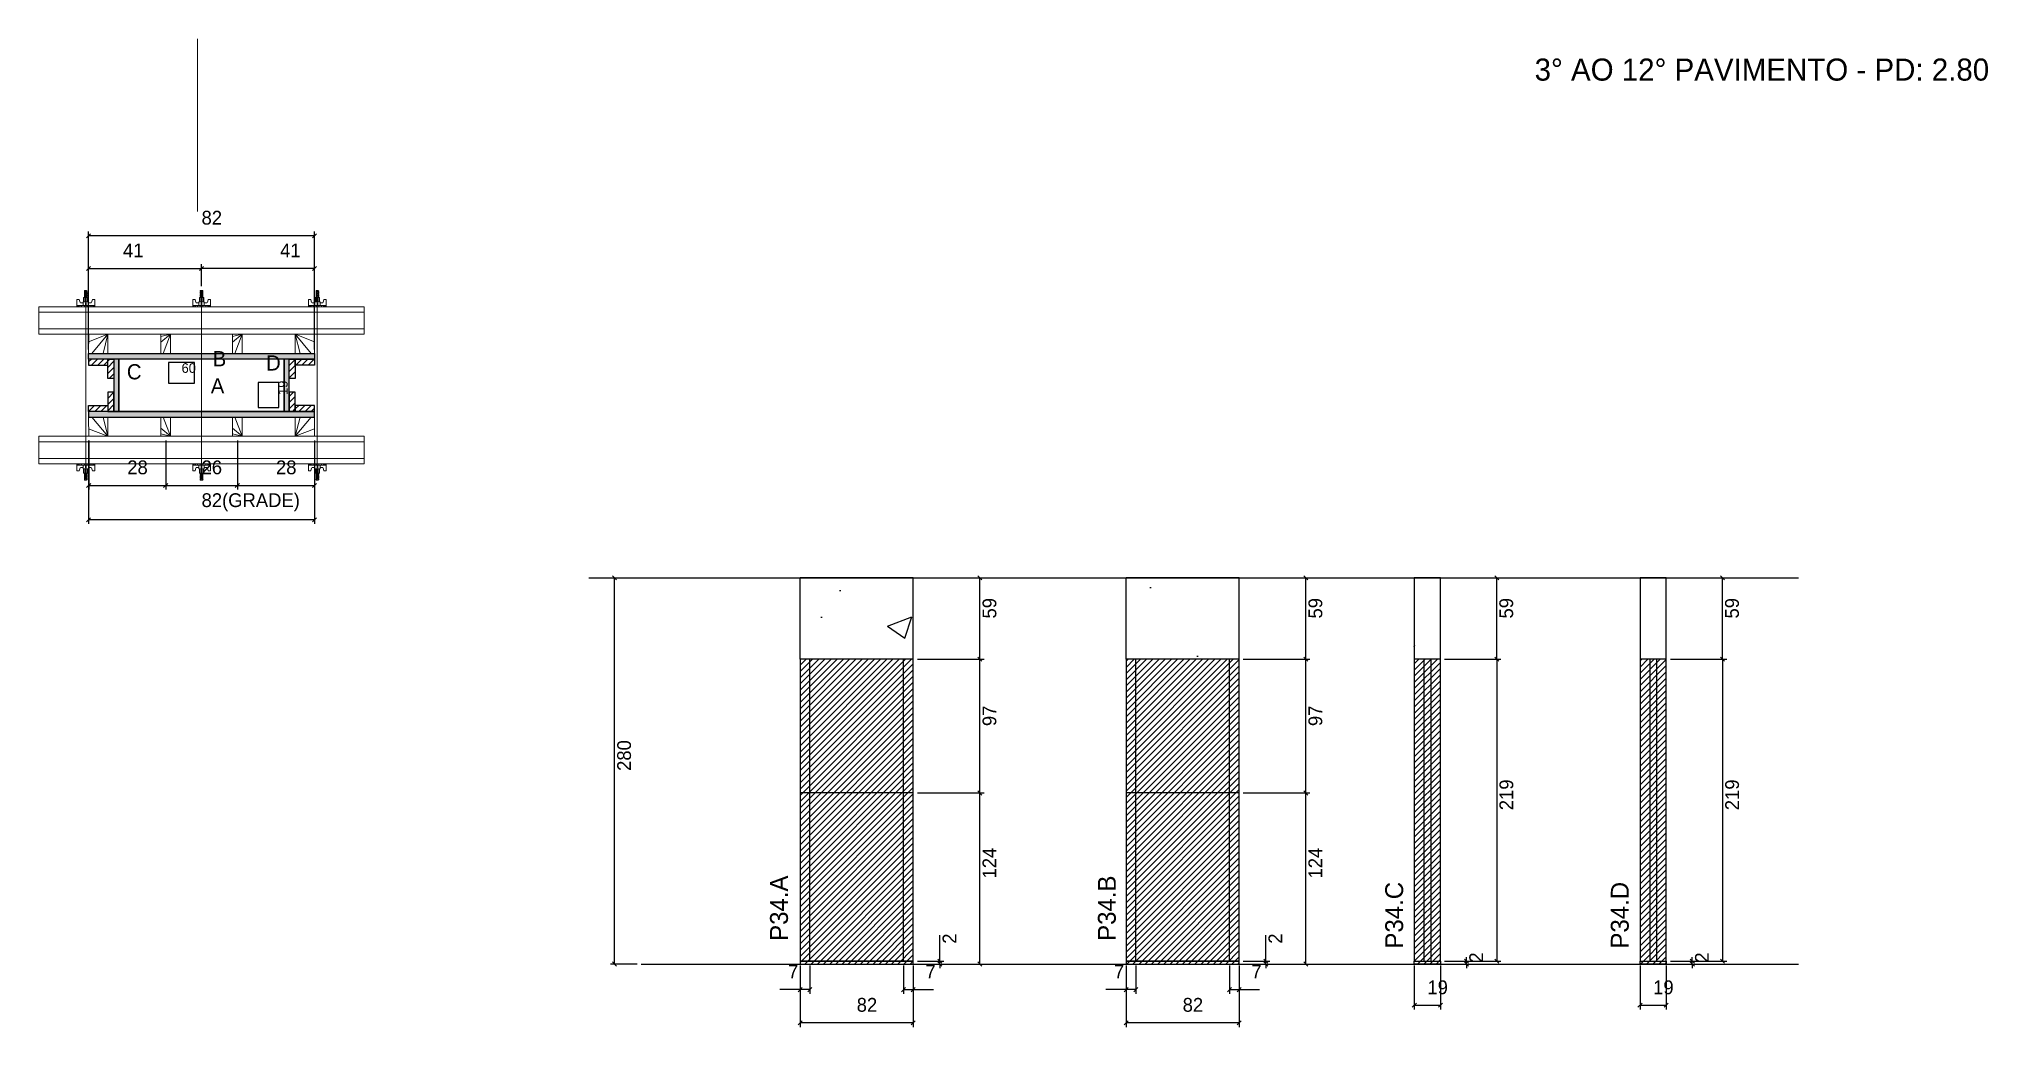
# Model space of a CAD drawing. Header units: metres. Extents: x 5840 to 7255, y 1735 to 2451.
import ezdxf

# ---------------------------------------------------------------- set-up
doc = ezdxf.new("R2010")
doc.units = ezdxf.units.M
for name, color, linetype in [('CHAPA', 7, 'Continuous'), ('COTA', 7, 'Continuous'), ('Hachura', 7, 'Continuous'), ('Madeira', 7, 'Continuous'), ('NIVEL 2° PAV.', 7, 'Continuous'), ('NOMENCLATURA', 7, 'Continuous'), ('Nível', 7, 'Continuous'), ('Painéis', 7, 'Continuous'), ('Perfil Metálico', 7, 'Continuous'), ('SARR_2.2x7', 7, 'Continuous'), ('SARRAFO', 7, 'Continuous'), ('Texto Seção', 7, 'Continuous'), ('TEXTO_GERAL', 7, 'Continuous')]:
    doc.layers.add(name, color=color, linetype=linetype)

msp = doc.modelspace()

# ---------------------------------------------------------------- hatches: boundary and pattern name
at = {"layer": 'COTA'}
h = msp.add_hatch(dxfattribs=at)
h.set_pattern_fill('AR-CONC')
h.paths.add_polyline_path([(6392.8, 2001.4), (6474.8, 2001.4), (6474.8, 2060.4), (6392.8, 2060.4), (6392.8, 2001.4)])
h = msp.add_hatch(dxfattribs=at)
h.set_pattern_fill('AR-CONC')
h.paths.add_polyline_path([(6629.3, 2001.4), (6711.3, 2001.4), (6711.3, 2060.4), (6629.3, 2060.4), (6629.3, 2001.4)])
h = msp.add_hatch(dxfattribs=at)
h.set_pattern_fill('AR-CONC')
h.paths.add_polyline_path([(6838.4, 2001.4), (6857.4, 2001.4), (6857.4, 2060.4), (6838.4, 2060.4), (6838.4, 2001.4)])
h = msp.add_hatch(dxfattribs=at)
h.set_pattern_fill('AR-CONC')
h.paths.add_polyline_path([(7002.2, 2001.4), (7021.2, 2001.4), (7021.2, 2060.4), (7002.2, 2060.4), (7002.2, 2001.4)])
at = {"layer": 'Hachura'}
h = msp.add_hatch(color=7, dxfattribs=at)
h.dxf.hatch_style = 1
h.paths.add_polyline_path([(5876.4, 2219), (5876.4, 2223), (6040.4, 2223), (6040.4, 2219), (5876.4, 2219)])
h = msp.add_hatch(color=7, dxfattribs=at)
h.dxf.hatch_style = 1
h.paths.add_polyline_path([(5876.4, 2219), (5876.4, 2223), (6040.4, 2223), (6040.4, 2219), (5876.4, 2219)])
h = msp.add_hatch(dxfattribs=at)
h.set_pattern_fill('ANSI31')
h.paths.add_polyline_path([(5890.4, 2219), (5890.4, 2214.6), (5876.4, 2214.6), (5876.4, 2219), (5890.4, 2219)])
h = msp.add_hatch(dxfattribs=at)
h.set_pattern_fill('ANSI31')
h.paths.add_polyline_path([(5894.8, 2219), (5890.4, 2219), (5890.4, 2205), (5894.8, 2205), (5894.8, 2219)])
h = msp.add_hatch(color=7, dxfattribs=at)
h.dxf.hatch_style = 1
h.paths.add_polyline_path([(5898.4, 2219), (5894.8, 2219), (5894.8, 2181), (5898.4, 2181), (5898.4, 2219)])
h = msp.add_hatch(color=7, dxfattribs=at)
h.dxf.hatch_style = 1
h.paths.add_polyline_path([(5898.4, 2219), (5894.8, 2219), (5894.8, 2181), (5898.4, 2181), (5898.4, 2219)])
h = msp.add_hatch(color=7, dxfattribs=at)
h.dxf.hatch_style = 1
h.paths.add_polyline_path([(6022, 2219), (6018.4, 2219), (6018.4, 2181), (6022, 2181), (6022, 2219)])
h = msp.add_hatch(color=7, dxfattribs=at)
h.dxf.hatch_style = 1
h.paths.add_polyline_path([(6022, 2219), (6018.4, 2219), (6018.4, 2181), (6022, 2181), (6022, 2219)])
h = msp.add_hatch(dxfattribs=at)
h.set_pattern_fill('ANSI31')
h.paths.add_polyline_path([(6026.4, 2219), (6022, 2219), (6022, 2205), (6026.4, 2205), (6026.4, 2219)])
h = msp.add_hatch(dxfattribs=at)
h.set_pattern_fill('ANSI31')
h.paths.add_polyline_path([(6026.4, 2219), (6026.4, 2214.6), (6040.4, 2214.6), (6040.4, 2219), (6026.4, 2219)])
h = msp.add_hatch(dxfattribs=at)
h.set_pattern_fill('ANSI31')
h.paths.add_polyline_path([(5894.8, 2181), (5890.4, 2181), (5890.4, 2195), (5894.8, 2195), (5894.8, 2181)])
h = msp.add_hatch(dxfattribs=at)
h.set_pattern_fill('ANSI31')
h.paths.add_polyline_path([(6026.4, 2181), (6022, 2181), (6022, 2195), (6026.4, 2195), (6026.4, 2181)])
h = msp.add_hatch(dxfattribs=at)
h.set_pattern_fill('ANSI31')
h.paths.add_polyline_path([(5890.4, 2181), (5890.4, 2185.4), (5876.4, 2185.4), (5876.4, 2181), (5890.4, 2181)])
h = msp.add_hatch(color=7, dxfattribs=at)
h.dxf.hatch_style = 1
h.paths.add_polyline_path([(5876.4, 2181), (5876.4, 2177), (6040.4, 2177), (6040.4, 2181), (5876.4, 2181)])
h = msp.add_hatch(color=7, dxfattribs=at)
h.dxf.hatch_style = 1
h.paths.add_polyline_path([(5876.4, 2181), (5876.4, 2177), (6040.4, 2177), (6040.4, 2181), (5876.4, 2181)])
h = msp.add_hatch(dxfattribs=at)
h.set_pattern_fill('ANSI31')
h.paths.add_polyline_path([(6026.4, 2181), (6026.4, 2185.4), (6040.4, 2185.4), (6040.4, 2181), (6026.4, 2181)])
h = msp.add_hatch(dxfattribs=at)
h.set_pattern_fill('ANSI31')
h.paths.add_polyline_path([(6474.8, 2001.4), (6392.8, 2001.4), (6392.8, 1780.4), (6474.8, 1780.4), (6474.8, 2001.4)])
h = msp.add_hatch(dxfattribs=at)
h.set_pattern_fill('ANSI31')
h.paths.add_polyline_path([(6711.3, 2001.4), (6629.3, 2001.4), (6629.3, 1780.4), (6711.3, 1780.4), (6711.3, 2001.4)])
h = msp.add_hatch(dxfattribs=at)
h.set_pattern_fill('ANSI31')
h.paths.add_polyline_path([(6857.4, 2001.4), (6838.4, 2001.4), (6838.4, 1780.4), (6857.4, 1780.4), (6857.4, 2001.4)])
h = msp.add_hatch(dxfattribs=at)
h.set_pattern_fill('ANSI31')
h.paths.add_polyline_path([(7021.2, 2001.4), (7002.2, 2001.4), (7002.2, 1780.4), (7021.2, 1780.4), (7021.2, 2001.4)])

# ---------------------------------------------------------------- linework, layer by layer
at = {"layer": 'CHAPA', "color": 1, "lineweight": 25}
for points in [[(5876.4, 2219), (5876.4, 2223), (6040.4, 2223), (6040.4, 2219)], [(5876.4, 2219), (5876.4, 2223), (6040.4, 2223), (6040.4, 2219)], [(5898.4, 2219), (5894.8, 2219), (5894.8, 2181), (5898.4, 2181)], [(5898.4, 2219), (5894.8, 2219), (5894.8, 2181), (5898.4, 2181)], [(6022, 2219), (6018.4, 2219), (6018.4, 2181), (6022, 2181)], [(6022, 2219), (6018.4, 2219), (6018.4, 2181), (6022, 2181)], [(5876.4, 2181), (5876.4, 2177), (6040.4, 2177), (6040.4, 2181)], [(5876.4, 2181), (5876.4, 2177), (6040.4, 2177), (6040.4, 2181)]]:
    msp.add_lwpolyline(points, close=True, dxfattribs=at)
at = {"layer": 'COTA', "color": 0, "lineweight": 25}
for p, q in [((5877.9, 2309.9), (5874.9, 2306.9)), ((6038.9, 2306.9), (6041.9, 2309.9)), ((5877.9, 2286.2), (5874.9, 2283.2)), ((5959.9, 2286.2), (5956.9, 2283.2)), ((5956.9, 2283.2), (5959.9, 2286.2)), ((6038.9, 2283.2), (6041.9, 2286.2)), ((5878, 2128.9), (5875, 2125.9)), ((5930.9, 2125.9), (5933.9, 2128.9)), ((5933.9, 2128.9), (5930.9, 2125.9)), ((5982.9, 2125.9), (5985.9, 2128.9)), ((5985.9, 2128.9), (5982.9, 2125.9)), ((6038.9, 2125.9), (6041.9, 2128.9)), ((5877.9, 2104), (5874.9, 2101)), ((6038.9, 2101), (6041.9, 2104)), ((6524.7, 2058.9), (6521.7, 2061.9)), ((6761.2, 2058.9), (6758.2, 2061.9)), ((6899.8, 2058.9), (6896.8, 2061.9)), ((7063.6, 2058.9), (7060.6, 2061.9)), ((6524.7, 1999.9), (6521.7, 2002.9)), ((6521.7, 2002.9), (6524.7, 1999.9)), ((6761.2, 1999.9), (6758.2, 2002.9)), ((6758.2, 2002.9), (6761.2, 1999.9)), ((6899.8, 1999.9), (6896.8, 2002.9)), ((6896.8, 2002.9), (6899.8, 1999.9)), ((7063.6, 1999.9), (7060.6, 2002.9)), ((7060.6, 2002.9), (7063.6, 1999.9)), ((6524.7, 1902.9), (6521.7, 1905.9)), ((6521.7, 1905.9), (6524.7, 1902.9)), ((6761.2, 1902.9), (6758.2, 1905.9)), ((6758.2, 1905.9), (6761.2, 1902.9)), ((6492.6, 1783.9), (6495.6, 1780.9)), ((6729.1, 1783.9), (6732.1, 1780.9)), ((6874.8, 1783.9), (6877.8, 1780.9)), ((6896.8, 1783.9), (6899.8, 1780.9)), ((7038.6, 1783.9), (7041.6, 1780.9)), ((7060.6, 1783.9), (7063.6, 1780.9)), ((6495.6, 1778.9), (6492.6, 1781.9)), ((6521.7, 1781.9), (6524.7, 1778.9)), ((6732.1, 1778.9), (6729.1, 1781.9)), ((6758.2, 1781.9), (6761.2, 1778.9)), ((6877.8, 1778.9), (6874.8, 1781.9)), ((7041.6, 1778.9), (7038.6, 1781.9)), ((6394.3, 1763.3), (6391.3, 1760.3)), ((6398.3, 1760.3), (6401.3, 1763.3)), ((6469.3, 1763.3), (6466.3, 1760.3)), ((6473.3, 1760.3), (6476.3, 1763.3)), ((6630.8, 1763.3), (6627.8, 1760.3)), ((6634.8, 1760.3), (6637.8, 1763.3)), ((6705.8, 1763.3), (6702.8, 1760.3)), ((6709.8, 1760.3), (6712.8, 1763.3)), ((6839.9, 1752), (6836.9, 1749)), ((6855.9, 1749), (6858.9, 1752)), ((7003.7, 1752), (7000.7, 1749)), ((7019.7, 1749), (7022.7, 1752)), ((6394.3, 1739.2), (6391.3, 1736.2)), ((6473.3, 1736.2), (6476.3, 1739.2)), ((6630.8, 1739.2), (6627.8, 1736.2)), ((6709.8, 1736.2), (6712.8, 1739.2))]:
    msp.add_line(p, q, dxfattribs=at)
at = {"layer": 'COTA', "color": 241, "lineweight": 25}
for p, q in [((5876.4, 2226), (5876.4, 2311.4)), ((6040.4, 2308.4), (5876.4, 2308.4)), ((6040.4, 2226), (6040.4, 2311.4)), ((5876.4, 2260), (5876.4, 2287.7)), ((5876.4, 2284.7), (5958.4, 2284.7)), ((5958.4, 2271.8), (5958.4, 2287.7)), ((5958.4, 2271.8), (5958.4, 2287.7)), ((6040.4, 2284.7), (5958.4, 2284.7)), ((6040.4, 2260), (6040.4, 2287.7)), ((5876.4, 2160), (5876.4, 2099.5)), ((5876.5, 2160), (5876.5, 2124.4)), ((5932.4, 2160), (5932.4, 2124.4)), ((5932.4, 2160), (5932.4, 2124.4)), ((5984.4, 2160), (5984.4, 2124.4)), ((5984.4, 2160), (5984.4, 2124.4)), ((6040.4, 2160), (6040.4, 2099.5)), ((6040.4, 2160), (6040.4, 2124.4)), ((5876.5, 2127.4), (5932.4, 2127.4)), ((5932.4, 2127.4), (5984.4, 2127.4)), ((5984.4, 2127.4), (6040.4, 2127.4)), ((6040.4, 2102.5), (5876.4, 2102.5)), ((6474.8, 2060.4), (6392.8, 2060.4)), ((6392.8, 2001.4), (6392.8, 2060.4)), ((6474.8, 2001.4), (6474.8, 2060.4)), ((6711.3, 2060.4), (6629.3, 2060.4)), ((6629.3, 2001.4), (6629.3, 2060.4)), ((6711.3, 2001.4), (6711.3, 2060.4))]:
    msp.add_line(p, q, dxfattribs=at)
at = {"layer": 'COTA', "color": 180, "lineweight": 25}
for p, q in [((5953.4, 2216.5), (5934.4, 2216.5)), ((5934.4, 2216.5), (5934.4, 2201.5)), ((5953.4, 2201.5), (5953.4, 2216.5)), ((5934.4, 2201.5), (5953.4, 2201.5)), ((6014.4, 2202), (5999.4, 2202)), ((5999.4, 2202), (5999.4, 2184)), ((6014.4, 2184), (6014.4, 2202)), ((5999.4, 2184), (6014.4, 2184))]:
    msp.add_line(p, q, dxfattribs=at)
at = {"layer": 'COTA', "color": 4, "lineweight": 25}
for p, q in [((6477.8, 2060.4), (6526.2, 2060.4)), ((6523.2, 2001.4), (6523.2, 2060.4)), ((6714.3, 2060.4), (6762.7, 2060.4)), ((6759.7, 2001.4), (6759.7, 2060.4)), ((6860.4, 2060.4), (6901.3, 2060.4)), ((6898.3, 2001.4), (6898.3, 2060.4)), ((7024.2, 2060.4), (7065.1, 2060.4)), ((7062.1, 2001.4), (7062.1, 2060.4)), ((6477.8, 2001.4), (6526.2, 2001.4)), ((6477.8, 2001.4), (6526.2, 2001.4)), ((6523.2, 1904.4), (6523.2, 2001.4)), ((6714.3, 2001.4), (6762.7, 2001.4)), ((6714.3, 2001.4), (6762.7, 2001.4)), ((6759.7, 1904.4), (6759.7, 2001.4)), ((6860.4, 2001.4), (6901.3, 2001.4)), ((6860.4, 2001.4), (6901.3, 2001.4)), ((6898.3, 2001.4), (6898.3, 1782.4)), ((7024.2, 2001.4), (7065.1, 2001.4)), ((7024.2, 2001.4), (7065.1, 2001.4)), ((7062.1, 2001.4), (7062.1, 1782.4)), ((6477.8, 1904.4), (6526.2, 1904.4)), ((6477.8, 1904.4), (6526.2, 1904.4)), ((6523.2, 1780.4), (6523.2, 1904.4)), ((6714.3, 1904.4), (6762.7, 1904.4)), ((6714.3, 1904.4), (6762.7, 1904.4)), ((6759.7, 1780.4), (6759.7, 1904.4)), ((6494.1, 1782.4), (6494.1, 1801.2)), ((6730.6, 1782.4), (6730.6, 1801.2)), ((6477.8, 1782.4), (6497.1, 1782.4)), ((6494.1, 1780.4), (6494.1, 1782.4)), ((6714.3, 1782.4), (6733.6, 1782.4)), ((6730.6, 1780.4), (6730.6, 1782.4)), ((6860.4, 1782.4), (6879.3, 1782.4)), ((6860.4, 1782.4), (6901.3, 1782.4)), ((6876.3, 1782.4), (6876.3, 1785.4)), ((6876.3, 1780.4), (6876.3, 1782.4)), ((7024.2, 1782.4), (7043.1, 1782.4)), ((7024.2, 1782.4), (7065.1, 1782.4)), ((7040.1, 1782.4), (7040.1, 1785.4)), ((7040.1, 1780.4), (7040.1, 1782.4)), ((6392.8, 1779.4), (6392.8, 1734.7)), ((6392.8, 1777.4), (6392.8, 1758.8)), ((6399.8, 1779.4), (6399.8, 1758.8)), ((6467.8, 1779.4), (6467.8, 1758.8)), ((6474.8, 1779.4), (6474.8, 1734.7)), ((6474.8, 1777.4), (6474.8, 1758.8)), ((6477.8, 1780.4), (6497.1, 1780.4)), ((6477.8, 1780.4), (6526.2, 1780.4)), ((6494.1, 1780.4), (6494.1, 1777.4)), ((6629.3, 1779.4), (6629.3, 1734.7)), ((6629.3, 1777.4), (6629.3, 1758.8)), ((6636.3, 1779.4), (6636.3, 1758.8)), ((6704.3, 1779.4), (6704.3, 1758.8)), ((6711.3, 1779.4), (6711.3, 1734.7)), ((6711.3, 1777.4), (6711.3, 1758.8)), ((6714.3, 1780.4), (6733.6, 1780.4)), ((6714.3, 1780.4), (6762.7, 1780.4)), ((6730.6, 1780.4), (6730.6, 1777.4)), ((6838.4, 1779.4), (6838.4, 1747.5)), ((6857.4, 1779.4), (6857.4, 1747.5)), ((6860.4, 1780.4), (6879.3, 1780.4)), ((6876.3, 1780.4), (6876.3, 1777.4)), ((7002.2, 1779.4), (7002.2, 1747.5)), ((7021.2, 1779.4), (7021.2, 1747.5)), ((7024.2, 1780.4), (7043.1, 1780.4)), ((7040.1, 1780.4), (7040.1, 1777.4)), ((6392.8, 1761.8), (6378.1, 1761.8)), ((6399.8, 1761.8), (6392.8, 1761.8)), ((6467.8, 1761.8), (6474.8, 1761.8)), ((6474.8, 1761.8), (6489.6, 1761.8)), ((6629.3, 1761.8), (6614.6, 1761.8)), ((6636.3, 1761.8), (6629.3, 1761.8)), ((6704.3, 1761.8), (6711.3, 1761.8)), ((6711.3, 1761.8), (6726.1, 1761.8)), ((6838.4, 1750.5), (6857.4, 1750.5)), ((7002.2, 1750.5), (7021.2, 1750.5)), ((6474.8, 1737.7), (6392.8, 1737.7)), ((6711.3, 1737.7), (6629.3, 1737.7))]:
    msp.add_line(p, q, dxfattribs=at)
at = {"layer": 'COTA', "color": 241, "lineweight": 25}
for points in [[(6857.4, 2001.4), (6857.4, 2060.4), (6838.4, 2060.4), (6838.4, 2001.4)], [(7021.2, 2001.4), (7021.2, 2060.4), (7002.2, 2060.4), (7002.2, 2001.4)]]:
    msp.add_lwpolyline(points, dxfattribs=at)
at = {"layer": 'Hachura', "color": 0, "lineweight": 9}
for p, q in [((5876.1, 2263.7), (5872.8, 2263.7)), ((5876.1, 2263.7), (5872.8, 2263.7)), ((5872.8, 2263.7), (5872.8, 2260.5)), ((5873.3, 2268.1), (5875.5, 2267)), ((5875.4, 2266.8), (5873.3, 2267.8)), ((5873.3, 2266.9), (5875.5, 2265.8)), ((5875.4, 2265.6), (5873.3, 2266.7)), ((5873.3, 2265.8), (5875.5, 2264.7)), ((5875.4, 2264.4), (5873.3, 2265.5)), ((5874.6, 2263.7), (5873.3, 2264.4)), ((5873.4, 2268.5), (5873.7, 2268.8)), ((5873.4, 2268.2), (5873.4, 2268.5)), ((5875.3, 2268.5), (5873.4, 2268.5)), ((5873.4, 2268.2), (5875.3, 2267.2)), ((5873.4, 2268.2), (5875.3, 2267.2)), ((5873.4, 2267), (5873.4, 2267.7)), ((5875.3, 2266.7), (5873.4, 2267.7)), ((5873.4, 2267), (5875.3, 2266)), ((5873.4, 2265.8), (5873.4, 2266.5)), ((5875.3, 2265.5), (5873.4, 2266.5)), ((5873.4, 2266.3), (5873.4, 2266.5)), ((5873.4, 2265.8), (5875.3, 2264.9)), ((5873.4, 2264.7), (5873.4, 2265.3)), ((5875.3, 2264.4), (5873.4, 2265.3)), ((5873.4, 2264.7), (5875.3, 2263.7)), ((5874.3, 2263.7), (5873.4, 2264.2)), ((5873.4, 2263.7), (5873.4, 2264.2)), ((5873.7, 2268.8), (5875, 2268.8)), ((5873.8, 2263.7), (5873.8, 2260.5)), ((5875.3, 2267.8), (5874, 2268.5)), ((5875.4, 2267.9), (5874.3, 2268.5)), ((5874.8, 2268.5), (5875.5, 2268.2)), ((5875.3, 2268.5), (5875, 2268.8)), ((5875.1, 2268.5), (5875.3, 2268.4)), ((5875.3, 2267.8), (5875.3, 2267.2)), ((5875.3, 2266), (5875.3, 2266.7)), ((5875.3, 2265.3), (5875.3, 2265.5)), ((5875.3, 2265.3), (5875.3, 2264.9)), ((5875.3, 2264.4), (5875.3, 2263.7)), ((5875.3, 2263.7), (5875.3, 2260.5)), ((5876.1, 2260.5), (5876.1, 2263.7)), ((5960.1, 2263.7), (5956.8, 2263.7)), ((5960.1, 2263.7), (5956.8, 2263.7)), ((5956.8, 2263.7), (5956.8, 2260.5)), ((5957.3, 2268.1), (5959.5, 2267)), ((5959.4, 2266.8), (5957.3, 2267.8)), ((5957.3, 2266.9), (5959.5, 2265.8)), ((5959.4, 2265.6), (5957.3, 2266.7)), ((5957.3, 2265.8), (5959.5, 2264.7)), ((5959.4, 2264.4), (5957.3, 2265.5)), ((5958.6, 2263.7), (5957.3, 2264.4)), ((5957.4, 2268.5), (5957.7, 2268.8)), ((5957.4, 2268.2), (5957.4, 2268.5)), ((5959.3, 2268.5), (5957.4, 2268.5)), ((5957.4, 2268.2), (5959.3, 2267.2)), ((5957.4, 2268.2), (5959.3, 2267.2)), ((5957.4, 2267), (5957.4, 2267.7)), ((5959.3, 2266.7), (5957.4, 2267.7)), ((5957.4, 2267), (5959.3, 2266)), ((5957.4, 2265.8), (5957.4, 2266.5)), ((5959.3, 2265.5), (5957.4, 2266.5)), ((5957.4, 2266.3), (5957.4, 2266.5)), ((5957.4, 2265.8), (5959.3, 2264.9)), ((5957.4, 2264.7), (5957.4, 2265.3)), ((5959.3, 2264.4), (5957.4, 2265.3)), ((5957.4, 2264.7), (5959.3, 2263.7)), ((5958.3, 2263.7), (5957.4, 2264.2)), ((5957.4, 2263.7), (5957.4, 2264.2)), ((5957.7, 2268.8), (5959, 2268.8)), ((5957.8, 2263.7), (5957.8, 2260.5)), ((5959.3, 2267.8), (5958, 2268.5)), ((5959.4, 2267.9), (5958.3, 2268.5)), ((5958.8, 2268.5), (5959.5, 2268.2)), ((5959.3, 2268.5), (5959, 2268.8)), ((5959.1, 2268.5), (5959.3, 2268.4)), ((5959.3, 2267.8), (5959.3, 2267.2)), ((5959.3, 2266), (5959.3, 2266.7)), ((5959.3, 2265.3), (5959.3, 2265.5)), ((5959.3, 2265.3), (5959.3, 2264.9)), ((5959.3, 2264.4), (5959.3, 2263.7)), ((5959.3, 2263.7), (5959.3, 2260.5)), ((5960.1, 2260.5), (5960.1, 2263.7)), ((6040.8, 2263.7), (6044.1, 2263.7)), ((6040.8, 2263.7), (6044.1, 2263.7)), ((6040.8, 2260.5), (6040.8, 2263.7)), ((6042, 2268.5), (6041.4, 2268.2)), ((6041.4, 2267.9), (6042.6, 2268.5)), ((6043.5, 2268.1), (6041.4, 2267)), ((6041.4, 2266.8), (6043.6, 2267.8)), ((6043.5, 2266.9), (6041.4, 2265.8)), ((6041.4, 2265.6), (6043.6, 2266.7)), ((6043.5, 2265.8), (6041.4, 2264.7)), ((6041.4, 2264.4), (6043.6, 2265.5)), ((6041.5, 2268.5), (6041.9, 2268.8)), ((6041.8, 2268.5), (6041.5, 2268.4)), ((6041.5, 2267.8), (6042.8, 2268.5)), ((6041.5, 2268.5), (6043.5, 2268.5)), ((6043.5, 2268.2), (6041.5, 2267.2)), ((6043.5, 2268.2), (6041.5, 2267.2)), ((6041.5, 2267.8), (6041.5, 2267.2)), ((6041.5, 2266.7), (6043.5, 2267.7)), ((6043.5, 2267), (6041.5, 2266)), ((6041.5, 2266), (6041.5, 2266.7)), ((6041.5, 2265.5), (6043.5, 2266.5)), ((6043.5, 2265.8), (6041.5, 2264.9)), ((6041.5, 2265.3), (6041.5, 2265.5)), ((6041.5, 2265.3), (6041.5, 2264.9)), ((6041.5, 2264.4), (6043.5, 2265.3)), ((6043.5, 2264.7), (6041.5, 2263.7)), ((6041.5, 2264.4), (6041.5, 2263.7)), ((6041.5, 2263.7), (6041.5, 2260.5)), ((6043.1, 2268.8), (6041.9, 2268.8)), ((6042.3, 2263.7), (6043.6, 2264.4)), ((6042.6, 2263.7), (6043.5, 2264.2)), ((6043.5, 2268.5), (6043.1, 2268.8)), ((6043.1, 2263.7), (6043.1, 2260.5)), ((6043.5, 2268.2), (6043.5, 2268.5)), ((6043.5, 2267), (6043.5, 2267.7)), ((6043.5, 2265.8), (6043.5, 2266.5)), ((6043.5, 2266.3), (6043.5, 2266.5)), ((6043.5, 2264.7), (6043.5, 2265.3)), ((6043.5, 2263.7), (6043.5, 2264.2)), ((6044.1, 2263.7), (6044.1, 2260.5)), ((5868, 2262.2), (5869.7, 2262.2)), ((5868, 2257), (5868, 2262.1)), ((5868, 2257.9), (5880.9, 2257.9)), ((5868, 2257.9), (5873.1, 2257.9)), ((5880.9, 2257), (5868, 2257)), ((5868.1, 2257.9), (5868.1, 2257)), ((5868.3, 2257.9), (5868.3, 2257)), ((5868.7, 2257.9), (5868.7, 2257)), ((5869.1, 2257.9), (5869.1, 2257)), ((5869.7, 2262.2), (5870.2, 2260)), ((5870, 2257.9), (5870, 2257)), ((5870.6, 2259.7), (5872.5, 2259.7)), ((5871.4, 2257.9), (5871.4, 2257)), ((5879.9, 2257), (5872.1, 2257)), ((5872.5, 2260.5), (5876.4, 2260.5)), ((5872.5, 2257.9), (5872.5, 2260.5)), ((5874.4, 2257.9), (5872.5, 2257.9)), ((5873.1, 2257.9), (5873.8, 2257.9)), ((5873.5, 2257.6), (5873.5, 2257.8)), ((5873.5, 2257.2), (5873.5, 2257.6)), ((5874.1, 2257.9), (5874.1, 2259.9)), ((5874.4, 2257.9), (5874.4, 2257)), ((5874.6, 2259.9), (5874.6, 2257.9)), ((5875.4, 2257.8), (5875.4, 2257.4)), ((5876.4, 2260.5), (5876.1, 2260.5)), ((5876.4, 2260.5), (5876.1, 2260.5)), ((5876.4, 2260.5), (5876.4, 2257.9)), ((5878.3, 2259.7), (5876.4, 2259.7)), ((5877.5, 2257.9), (5877.5, 2257)), ((5879.2, 2262.2), (5878.6, 2260)), ((5878.9, 2257.9), (5878.9, 2257)), ((5880.9, 2262.2), (5879.2, 2262.2)), ((5879.7, 2257.9), (5879.7, 2257)), ((5880.2, 2257.9), (5880.2, 2257)), ((5880.5, 2257.9), (5880.5, 2257)), ((5880.7, 2257.9), (5880.7, 2257)), ((5880.9, 2257.9), (5880.9, 2262.2)), ((5880.9, 2257.9), (5880.9, 2257)), ((5952, 2262.2), (5953.7, 2262.2)), ((5952, 2257), (5952, 2262.1)), ((5952, 2257.9), (5964.9, 2257.9)), ((5952, 2257.9), (5957.1, 2257.9)), ((5964.9, 2257), (5952, 2257)), ((5952.1, 2257.9), (5952.1, 2257)), ((5952.3, 2257.9), (5952.3, 2257)), ((5952.7, 2257.9), (5952.7, 2257)), ((5953.1, 2257.9), (5953.1, 2257)), ((5953.7, 2262.2), (5954.2, 2260)), ((5954, 2257.9), (5954, 2257)), ((5954.6, 2259.7), (5956.5, 2259.7)), ((5955.4, 2257.9), (5955.4, 2257)), ((5963.9, 2257), (5956.1, 2257)), ((5956.5, 2260.5), (5960.4, 2260.5)), ((5956.5, 2257.9), (5956.5, 2260.5)), ((5958.4, 2257.9), (5956.5, 2257.9)), ((5957.1, 2257.9), (5957.8, 2257.9)), ((5957.5, 2257.6), (5957.5, 2257.8)), ((5957.5, 2257.2), (5957.5, 2257.6)), ((5958.1, 2257.9), (5958.1, 2259.9)), ((5958.4, 2257.9), (5958.4, 2257)), ((5958.6, 2259.9), (5958.6, 2257.9)), ((5959.4, 2257.8), (5959.4, 2257.4)), ((5960.4, 2260.5), (5960.1, 2260.5)), ((5960.4, 2260.5), (5960.1, 2260.5)), ((5960.4, 2260.5), (5960.4, 2257.9)), ((5962.3, 2259.7), (5960.4, 2259.7)), ((5961.5, 2257.9), (5961.5, 2257)), ((5963.2, 2262.2), (5962.6, 2260)), ((5962.9, 2257.9), (5962.9, 2257)), ((5964.9, 2262.2), (5963.2, 2262.2)), ((5963.7, 2257.9), (5963.7, 2257)), ((5964.2, 2257.9), (5964.2, 2257)), ((5964.5, 2257.9), (5964.5, 2257)), ((5964.7, 2257.9), (5964.7, 2257)), ((5964.9, 2257.9), (5964.9, 2262.2)), ((5964.9, 2257.9), (5964.9, 2257)), ((6036, 2257.9), (6036, 2262.2)), ((6036, 2262.2), (6037.7, 2262.2)), ((6048.9, 2257.9), (6036, 2257.9)), ((6036, 2257.9), (6036, 2257)), ((6036, 2257), (6048.9, 2257)), ((6036.1, 2257.9), (6036.1, 2257)), ((6036.3, 2257.9), (6036.3, 2257)), ((6036.7, 2257.9), (6036.7, 2257)), ((6036.9, 2257), (6044.8, 2257)), ((6037.1, 2257.9), (6037.1, 2257)), ((6037.7, 2262.2), (6038.2, 2260)), ((6038, 2257.9), (6038, 2257)), ((6038.6, 2259.7), (6040.5, 2259.7)), ((6039.4, 2257.9), (6039.4, 2257)), ((6044.4, 2260.5), (6040.5, 2260.5)), ((6040.5, 2260.5), (6040.5, 2257.9)), ((6040.5, 2260.5), (6040.8, 2260.5)), ((6040.5, 2260.5), (6040.8, 2260.5)), ((6041.5, 2257.8), (6041.5, 2257.4)), ((6042.2, 2259.9), (6042.2, 2257.9)), ((6042.4, 2257.9), (6044.4, 2257.9)), ((6042.4, 2257.9), (6042.4, 2257)), ((6042.7, 2257.9), (6042.7, 2259.9)), ((6043.7, 2257.9), (6043.1, 2257.9)), ((6043.4, 2257.6), (6043.4, 2257.8)), ((6043.4, 2257.2), (6043.4, 2257.6)), ((6048.9, 2257.9), (6043.7, 2257.9)), ((6044.4, 2257.9), (6044.4, 2260.5)), ((6046.3, 2259.7), (6044.4, 2259.7)), ((6045.5, 2257.9), (6045.5, 2257)), ((6047.2, 2262.2), (6046.6, 2260)), ((6046.9, 2257.9), (6046.9, 2257)), ((6048.9, 2262.2), (6047.2, 2262.2)), ((6047.7, 2257.9), (6047.7, 2257)), ((6048.2, 2257.9), (6048.2, 2257)), ((6048.5, 2257.9), (6048.5, 2257)), ((6048.7, 2257.9), (6048.7, 2257)), ((6048.9, 2257), (6048.9, 2262.1)), ((5880.9, 2143), (5868, 2143)), ((5868, 2143), (5868, 2137.9)), ((5868, 2142.1), (5880.9, 2142.1)), ((5868, 2142.1), (5873.1, 2142.1)), ((5868, 2137.9), (5869.7, 2137.9)), ((5868.1, 2142.1), (5868.1, 2143)), ((5868.3, 2142.1), (5868.3, 2143)), ((5868.7, 2142.1), (5868.7, 2143)), ((5869.1, 2142.1), (5869.1, 2143)), ((5869.7, 2137.9), (5870.2, 2140.1)), ((5870, 2142.1), (5870, 2143)), ((5870.6, 2140.3), (5872.5, 2140.3)), ((5871.4, 2142.1), (5871.4, 2143)), ((5879.9, 2143), (5872.1, 2143)), ((5874.4, 2142.1), (5872.5, 2142.1)), ((5872.5, 2142.1), (5872.5, 2139.5)), ((5872.5, 2139.5), (5876.4, 2139.5)), ((5872.8, 2136.3), (5872.8, 2139.5)), ((5876.1, 2136.4), (5872.8, 2136.4)), ((5876.1, 2136.3), (5872.8, 2136.3)), ((5873.1, 2142.1), (5873.8, 2142.1)), ((5874.6, 2136.3), (5873.3, 2135.7)), ((5875.4, 2135.6), (5873.3, 2134.5)), ((5873.4, 2135.3), (5875.3, 2136.3)), ((5874.3, 2136.3), (5873.4, 2135.9)), ((5873.4, 2136.3), (5873.4, 2135.9)), ((5875.3, 2135.7), (5873.4, 2134.7)), ((5873.5, 2142.9), (5873.5, 2142.4)), ((5873.5, 2142.4), (5873.5, 2142.2)), ((5873.8, 2136.3), (5873.8, 2139.5)), ((5874.1, 2142.1), (5874.1, 2140.1)), ((5874.4, 2142.1), (5874.4, 2143)), ((5874.6, 2140.1), (5874.6, 2142.1)), ((5875.3, 2136.3), (5875.3, 2139.5)), ((5875.3, 2135.7), (5875.3, 2136.3)), ((5875.4, 2142.2), (5875.4, 2142.7)), ((5876.1, 2139.5), (5876.1, 2136.3)), ((5876.4, 2139.5), (5876.1, 2139.5)), ((5876.4, 2139.5), (5876.1, 2139.5)), ((5876.4, 2139.5), (5876.4, 2142.1)), ((5878.3, 2140.3), (5876.4, 2140.3)), ((5877.5, 2142.1), (5877.5, 2143)), ((5879.2, 2137.9), (5878.6, 2140.1)), ((5878.9, 2142.1), (5878.9, 2143)), ((5880.9, 2137.9), (5879.2, 2137.9)), ((5879.7, 2142.1), (5879.7, 2143)), ((5880.2, 2142.1), (5880.2, 2143)), ((5880.5, 2142.1), (5880.5, 2143)), ((5880.7, 2142.1), (5880.7, 2143)), ((5880.9, 2142.1), (5880.9, 2143)), ((5880.9, 2142.1), (5880.9, 2137.9)), ((5964.9, 2143), (5952, 2143)), ((5952, 2143), (5952, 2137.9)), ((5952, 2142.1), (5964.9, 2142.1)), ((5952, 2142.1), (5957.1, 2142.1)), ((5952, 2137.9), (5953.7, 2137.9)), ((5952.1, 2142.1), (5952.1, 2143)), ((5952.3, 2142.1), (5952.3, 2143)), ((5952.7, 2142.1), (5952.7, 2143)), ((5953.1, 2142.1), (5953.1, 2143)), ((5953.7, 2137.9), (5954.2, 2140.1)), ((5954, 2142.1), (5954, 2143)), ((5954.6, 2140.3), (5956.5, 2140.3)), ((5955.4, 2142.1), (5955.4, 2143)), ((5963.9, 2143), (5956.1, 2143)), ((5958.4, 2142.1), (5956.5, 2142.1)), ((5956.5, 2142.1), (5956.5, 2139.5)), ((5956.5, 2139.5), (5960.4, 2139.5)), ((5956.8, 2136.3), (5956.8, 2139.5)), ((5960.1, 2136.4), (5956.8, 2136.4)), ((5960.1, 2136.3), (5956.8, 2136.3)), ((5957.1, 2142.1), (5957.8, 2142.1)), ((5958.6, 2136.3), (5957.3, 2135.7)), ((5959.4, 2135.6), (5957.3, 2134.5)), ((5957.4, 2135.3), (5959.3, 2136.3)), ((5958.3, 2136.3), (5957.4, 2135.9)), ((5957.4, 2136.3), (5957.4, 2135.9)), ((5959.3, 2135.7), (5957.4, 2134.7)), ((5957.5, 2142.9), (5957.5, 2142.4)), ((5957.5, 2142.4), (5957.5, 2142.2)), ((5957.8, 2136.3), (5957.8, 2139.5)), ((5958.1, 2142.1), (5958.1, 2140.1)), ((5958.4, 2142.1), (5958.4, 2143)), ((5958.6, 2140.1), (5958.6, 2142.1)), ((5959.3, 2136.3), (5959.3, 2139.5)), ((5959.3, 2135.7), (5959.3, 2136.3)), ((5959.4, 2142.2), (5959.4, 2142.7)), ((5960.1, 2139.5), (5960.1, 2136.3)), ((5960.4, 2139.5), (5960.1, 2139.5)), ((5960.4, 2139.5), (5960.1, 2139.5)), ((5960.4, 2139.5), (5960.4, 2142.1)), ((5962.3, 2140.3), (5960.4, 2140.3)), ((5961.5, 2142.1), (5961.5, 2143)), ((5963.2, 2137.9), (5962.6, 2140.1)), ((5962.9, 2142.1), (5962.9, 2143)), ((5964.9, 2137.9), (5963.2, 2137.9)), ((5963.7, 2142.1), (5963.7, 2143)), ((5964.2, 2142.1), (5964.2, 2143)), ((5964.5, 2142.1), (5964.5, 2143)), ((5964.7, 2142.1), (5964.7, 2143)), ((5964.9, 2142.1), (5964.9, 2143)), ((5964.9, 2142.1), (5964.9, 2137.9)), ((6036, 2143), (6048.9, 2143)), ((6036, 2142.1), (6036, 2143)), ((6048.9, 2142.1), (6036, 2142.1)), ((6036, 2142.1), (6036, 2137.9)), ((6036, 2137.9), (6037.7, 2137.9)), ((6036.1, 2142.1), (6036.1, 2143)), ((6036.3, 2142.1), (6036.3, 2143)), ((6036.7, 2142.1), (6036.7, 2143)), ((6036.9, 2143), (6044.8, 2143)), ((6037.1, 2142.1), (6037.1, 2143)), ((6037.7, 2137.9), (6038.2, 2140.1)), ((6038, 2142.1), (6038, 2143)), ((6038.6, 2140.3), (6040.5, 2140.3)), ((6039.4, 2142.1), (6039.4, 2143)), ((6040.5, 2139.5), (6040.5, 2142.1)), ((6044.4, 2139.5), (6040.5, 2139.5)), ((6040.5, 2139.5), (6040.8, 2139.5)), ((6040.5, 2139.5), (6040.8, 2139.5)), ((6040.8, 2139.5), (6040.8, 2136.3)), ((6040.8, 2136.4), (6044.1, 2136.4)), ((6040.8, 2136.3), (6044.1, 2136.3)), ((6041.4, 2135.6), (6043.6, 2134.5)), ((6041.5, 2142.2), (6041.5, 2142.7)), ((6041.5, 2136.3), (6041.5, 2139.5)), ((6041.5, 2135.7), (6041.5, 2136.3)), ((6043.5, 2135.3), (6041.5, 2136.3)), ((6041.5, 2135.7), (6043.5, 2134.7)), ((6042.2, 2140.1), (6042.2, 2142.1)), ((6042.3, 2136.3), (6043.6, 2135.7)), ((6042.4, 2142.1), (6042.4, 2143)), ((6042.4, 2142.1), (6044.4, 2142.1)), ((6042.6, 2136.3), (6043.5, 2135.9)), ((6042.7, 2142.1), (6042.7, 2140.1)), ((6043.7, 2142.1), (6043.1, 2142.1)), ((6043.1, 2136.3), (6043.1, 2139.5)), ((6043.4, 2142.9), (6043.4, 2142.4)), ((6043.4, 2142.4), (6043.4, 2142.2)), ((6043.5, 2136.3), (6043.5, 2135.9)), ((6048.9, 2142.1), (6043.7, 2142.1)), ((6044.1, 2136.3), (6044.1, 2139.5)), ((6044.4, 2142.1), (6044.4, 2139.5)), ((6046.3, 2140.3), (6044.4, 2140.3)), ((6045.5, 2142.1), (6045.5, 2143)), ((6047.2, 2137.9), (6046.6, 2140.1)), ((6046.9, 2142.1), (6046.9, 2143)), ((6048.9, 2137.9), (6047.2, 2137.9)), ((6047.7, 2142.1), (6047.7, 2143)), ((6048.2, 2142.1), (6048.2, 2143)), ((6048.5, 2142.1), (6048.5, 2143)), ((6048.7, 2142.1), (6048.7, 2143)), ((6048.9, 2143), (6048.9, 2137.9)), ((5873.3, 2134.3), (5875.5, 2135.4)), ((5875.4, 2134.4), (5873.3, 2133.4)), ((5873.3, 2133.1), (5875.5, 2134.2)), ((5875.4, 2133.3), (5873.3, 2132.2)), ((5873.3, 2131.9), (5875.5, 2133)), ((5873.4, 2135.3), (5873.4, 2134.7)), ((5873.4, 2134.2), (5875.3, 2135.1)), ((5875.3, 2134.5), (5873.4, 2133.5)), ((5873.4, 2134.2), (5873.4, 2133.5)), ((5873.4, 2133), (5875.3, 2134)), ((5873.4, 2133.7), (5873.4, 2133.5)), ((5875.3, 2133.3), (5873.4, 2132.4)), ((5873.4, 2133), (5873.4, 2132.4)), ((5873.4, 2131.9), (5875.3, 2132.8)), ((5873.4, 2131.9), (5875.3, 2132.8)), ((5873.4, 2131.9), (5873.4, 2131.5)), ((5873.4, 2131.5), (5873.7, 2131.2)), ((5875.3, 2131.5), (5873.4, 2131.5)), ((5873.7, 2131.2), (5875, 2131.2)), ((5875.3, 2132.2), (5874, 2131.5)), ((5875.4, 2132.1), (5874.3, 2131.5)), ((5874.8, 2131.5), (5875.5, 2131.9)), ((5875.3, 2131.5), (5875, 2131.2)), ((5875.1, 2131.5), (5875.3, 2131.7)), ((5875.3, 2134.7), (5875.3, 2135.1)), ((5875.3, 2134.7), (5875.3, 2134.5)), ((5875.3, 2134), (5875.3, 2133.3)), ((5875.3, 2132.2), (5875.3, 2132.8)), ((5957.3, 2134.3), (5959.5, 2135.4)), ((5959.4, 2134.4), (5957.3, 2133.4)), ((5957.3, 2133.1), (5959.5, 2134.2)), ((5959.4, 2133.3), (5957.3, 2132.2)), ((5957.3, 2131.9), (5959.5, 2133)), ((5957.4, 2135.3), (5957.4, 2134.7)), ((5957.4, 2134.2), (5959.3, 2135.1)), ((5959.3, 2134.5), (5957.4, 2133.5)), ((5957.4, 2134.2), (5957.4, 2133.5)), ((5957.4, 2133), (5959.3, 2134)), ((5957.4, 2133.7), (5957.4, 2133.5)), ((5959.3, 2133.3), (5957.4, 2132.4)), ((5957.4, 2133), (5957.4, 2132.4)), ((5957.4, 2131.9), (5959.3, 2132.8)), ((5957.4, 2131.9), (5959.3, 2132.8)), ((5957.4, 2131.9), (5957.4, 2131.5)), ((5957.4, 2131.5), (5957.7, 2131.2)), ((5959.3, 2131.5), (5957.4, 2131.5)), ((5957.7, 2131.2), (5959, 2131.2)), ((5959.3, 2132.2), (5958, 2131.5)), ((5959.4, 2132.1), (5958.3, 2131.5)), ((5958.8, 2131.5), (5959.5, 2131.9)), ((5959.3, 2131.5), (5959, 2131.2)), ((5959.1, 2131.5), (5959.3, 2131.7)), ((5959.3, 2134.7), (5959.3, 2135.1)), ((5959.3, 2134.7), (5959.3, 2134.5)), ((5959.3, 2134), (5959.3, 2133.3)), ((5959.3, 2132.2), (5959.3, 2132.8)), ((6043.5, 2134.3), (6041.4, 2135.4)), ((6041.4, 2134.4), (6043.6, 2133.4)), ((6043.5, 2133.1), (6041.4, 2134.2)), ((6041.4, 2133.3), (6043.6, 2132.2)), ((6043.5, 2131.9), (6041.4, 2133)), ((6041.4, 2132.1), (6042.6, 2131.5)), ((6042, 2131.5), (6041.4, 2131.9)), ((6041.5, 2134.7), (6041.5, 2135.1)), ((6043.5, 2134.2), (6041.5, 2135.1)), ((6041.5, 2134.7), (6041.5, 2134.5)), ((6041.5, 2134.5), (6043.5, 2133.5)), ((6041.5, 2134), (6041.5, 2133.3)), ((6043.5, 2133), (6041.5, 2134)), ((6041.5, 2133.3), (6043.5, 2132.4)), ((6043.5, 2131.9), (6041.5, 2132.8)), ((6041.5, 2132.2), (6041.5, 2132.8)), ((6043.5, 2131.9), (6041.5, 2132.8)), ((6041.5, 2132.2), (6042.8, 2131.5)), ((6041.8, 2131.5), (6041.5, 2131.7)), ((6041.5, 2131.5), (6041.9, 2131.2)), ((6041.5, 2131.5), (6043.5, 2131.5)), ((6043.1, 2131.2), (6041.9, 2131.2)), ((6043.5, 2131.5), (6043.1, 2131.2)), ((6043.5, 2135.3), (6043.5, 2134.7)), ((6043.5, 2134.2), (6043.5, 2133.5)), ((6043.5, 2133.7), (6043.5, 2133.5)), ((6043.5, 2133), (6043.5, 2132.4)), ((6043.5, 2131.9), (6043.5, 2131.5))]:
    msp.add_line(p, q, dxfattribs=at)
at = {"layer": 'Hachura', "color": 251, "lineweight": 9}
for p, q in [((5874.4, 2267.8), (5874.4, 2136)), ((5958.4, 2267.8), (5958.4, 2136)), ((6042.4, 2267.8), (6042.4, 2136))]:
    msp.add_line(p, q, dxfattribs=at)
at = {"layer": 'Madeira', "color": 126, "lineweight": 18}
for p, q in [((5890.5, 2237), (5876.4, 2231.6)), ((5890.5, 2237), (5878.9, 2223)), ((5890.5, 2237), (5887, 2223)), ((5935.9, 2237), (5928.9, 2231.3)), ((5935.9, 2237), (5928.9, 2235.3)), ((5935.9, 2237), (5930.5, 2223)), ((5987.9, 2237), (5980.9, 2231.3)), ((5987.9, 2237), (5980.9, 2235.3)), ((5987.9, 2237), (5982.5, 2223)), ((6026.4, 2237), (6037.9, 2223)), ((6026.4, 2237), (6029.9, 2223)), ((6026.4, 2237), (6040.4, 2231.6)), ((5890.5, 2163), (5876.4, 2168.4)), ((5890.5, 2163), (5878.9, 2177)), ((5890.5, 2163), (5887, 2177)), ((5935.9, 2163), (5928.9, 2168.8)), ((5935.9, 2163), (5928.9, 2164.7)), ((5935.9, 2163), (5930.5, 2177)), ((5987.9, 2163), (5980.9, 2168.8)), ((5987.9, 2163), (5980.9, 2164.7)), ((5987.9, 2163), (5982.5, 2177)), ((6026.4, 2163), (6037.9, 2177)), ((6026.4, 2163), (6029.9, 2177)), ((6026.4, 2163), (6040.4, 2168.4))]:
    msp.add_line(p, q, dxfattribs=at)
for points in [[(6040.4, 2237), (6040.4, 2223), (5876.4, 2223), (5876.5, 2237)], [(5890.5, 2237), (5890.4, 2223), (5876.4, 2223), (5876.5, 2237)], [(5935.9, 2237), (5928.9, 2237), (5928.9, 2223), (5935.9, 2223)], [(5987.9, 2237), (5980.9, 2237), (5980.9, 2223), (5987.9, 2223)], [(6026.4, 2237), (6026.4, 2223), (6040.4, 2223), (6040.4, 2237)], [(6040.4, 2163), (6040.4, 2177), (5876.4, 2177), (5876.5, 2163)], [(5890.5, 2163), (5890.4, 2177), (5876.4, 2177), (5876.5, 2163)], [(5935.9, 2163), (5928.9, 2163), (5928.9, 2177), (5935.9, 2177)], [(5987.9, 2163), (5980.9, 2163), (5980.9, 2177), (5987.9, 2177)], [(6026.4, 2163), (6026.4, 2177), (6040.4, 2177), (6040.4, 2163)]]:
    msp.add_lwpolyline(points, close=True, dxfattribs=at)
at = {"layer": 'NIVEL 2° PAV.', "color": 4, "lineweight": 25}
for p, q in [((6254.9, 2060.4), (6261.1, 2060.4)), ((6258.1, 1780.4), (6258.1, 2060.4)), ((6274.4, 1780.4), (6255.1, 1780.4))]:
    msp.add_line(p, q, dxfattribs=at)
at = {"layer": 'NIVEL 2° PAV.', "color": 0, "lineweight": 25}
for p, q in [((6259.6, 2058.9), (6256.6, 2061.9)), ((6256.6, 1781.9), (6259.6, 1778.9))]:
    msp.add_line(p, q, dxfattribs=at)
at = {"layer": 'Nível', "color": 4, "lineweight": 25}
for p, q in [((6239.4, 2060.4), (7117.2, 2060.4)), ((6277.4, 1780.4), (7117.2, 1780.4))]:
    msp.add_line(p, q, dxfattribs=at)
at = {"layer": 'Painéis', "color": 200, "lineweight": 25}
for p, q in [((6392.8, 2001.4), (6392.8, 1780.4)), ((6474.8, 2001.4), (6392.8, 2001.4)), ((6474.8, 1780.4), (6474.8, 2001.4)), ((6629.3, 2001.4), (6629.3, 1780.4)), ((6711.3, 2001.4), (6629.3, 2001.4)), ((6711.3, 1780.4), (6711.3, 2001.4)), ((6838.4, 2001.4), (6838.4, 1782.4)), ((6857.4, 2001.4), (6838.4, 2001.4)), ((6857.4, 1782.4), (6857.4, 2001.4)), ((7002.2, 2001.4), (7002.2, 1782.4)), ((7021.2, 2001.4), (7002.2, 2001.4)), ((7021.2, 1782.4), (7021.2, 2001.4)), ((6474.8, 1904.4), (6392.8, 1904.4)), ((6711.3, 1904.4), (6629.3, 1904.4)), ((6392.8, 1782.4), (6474.8, 1782.4)), ((6629.3, 1782.4), (6711.3, 1782.4)), ((6838.4, 1782.4), (6857.4, 1782.4)), ((7002.2, 1782.4), (7021.2, 1782.4))]:
    msp.add_line(p, q, dxfattribs=at)
for points in [[(6018.4, 2181), (6018.4, 2219), (5898.4, 2219), (5898.4, 2181)], [(6474.8, 1782.4), (6392.8, 1782.4), (6392.8, 1780.4), (6474.8, 1780.4)], [(6711.3, 1782.4), (6629.3, 1782.4), (6629.3, 1780.4), (6711.3, 1780.4)], [(6838.4, 1782.4), (6857.4, 1782.4), (6857.4, 1780.4), (6838.4, 1780.4)], [(7002.2, 1782.4), (7021.2, 1782.4), (7021.2, 1780.4), (7002.2, 1780.4)]]:
    msp.add_lwpolyline(points, close=True, dxfattribs=at)
at = {"layer": 'Perfil Metálico', "color": 224, "lineweight": 18}
for points in [[(5840.4, 2257), (5840.4, 2237), (6076.4, 2237), (6076.4, 2257)], [(6076.4, 2241), (6076.4, 2253), (5840.4, 2253), (5840.4, 2241)], [(5840.4, 2143), (5840.4, 2163), (6076.4, 2163), (6076.4, 2143)], [(6076.4, 2159), (6076.4, 2147), (5840.4, 2147), (5840.4, 2159)]]:
    msp.add_lwpolyline(points, close=True, dxfattribs=at)
at = {"layer": 'SARR_2.2x7', "color": 40, "lineweight": 25}
for p, q in [((6399.8, 1904.4), (6399.8, 2001.4)), ((6467.8, 1904.4), (6467.8, 2001.4)), ((6636.3, 1904.4), (6636.3, 2001.4)), ((6704.3, 1904.4), (6704.3, 2001.4)), ((6845.4, 2001.4), (6845.4, 1782.4)), ((6850.4, 2001.4), (6850.4, 1782.4)), ((7009.2, 2001.4), (7009.2, 1782.4)), ((7014.2, 2001.4), (7014.2, 1782.4)), ((6399.8, 1782.4), (6399.8, 1904.4)), ((6467.8, 1782.4), (6467.8, 1904.4)), ((6636.3, 1782.4), (6636.3, 1904.4)), ((6704.3, 1782.4), (6704.3, 1904.4))]:
    msp.add_line(p, q, dxfattribs=at)
at = {"layer": 'SARRAFO', "color": 251, "lineweight": 25}
for points in [[(5876.4, 2214.6), (5890.4, 2214.6), (5890.4, 2219), (5876.4, 2219)], [(5890.4, 2205), (5890.4, 2219), (5894.8, 2219), (5894.8, 2205)], [(6022, 2205), (6022, 2219), (6026.4, 2219), (6026.4, 2205)], [(6040.4, 2214.6), (6026.4, 2214.6), (6026.4, 2219), (6040.4, 2219)], [(5890.4, 2195), (5890.4, 2181), (5894.8, 2181), (5894.8, 2195)], [(6022, 2195), (6022, 2181), (6026.4, 2181), (6026.4, 2195)], [(5876.4, 2185.4), (5890.4, 2185.4), (5890.4, 2181), (5876.4, 2181)], [(6040.4, 2185.4), (6026.4, 2185.4), (6026.4, 2181), (6040.4, 2181)]]:
    msp.add_lwpolyline(points, close=True, dxfattribs=at)
at = {"layer": 'Texto Seção', "color": 252, "lineweight": 15}
msp.add_line((5955.4, 2326.1), (5955.4, 2451.1), dxfattribs=at)

# ---------------------------------------------------------------- texts
at = {"layer": 'COTA', "color": 241, "lineweight": 25}
for s, p in [('82', (5958.4, 2316.5)), ('41', (5901.4, 2292.8)), ('41', (6015.4, 2292.8)), ('28', (5904.5, 2135.5)), ('26', (5958.4, 2135.5)), ('28', (6012.4, 2135.5)), ('82(GRADE)', (5958.4, 2111.7))]:
    msp.add_text(s, height=10, dxfattribs=at).set_placement(p)
at = {"layer": 'COTA', "color": 1, "lineweight": 25}
msp.add_text('60', height=7, dxfattribs=at).set_placement((5943.9, 2209))
msp.add_text('19', height=7, rotation=90, dxfattribs=at).set_placement((6020.9, 2193))
at = {"layer": 'COTA', "color": 240, "lineweight": 25}
for s, p in [('59', (6535.1, 2030.9)), ('59', (6771.6, 2030.9)), ('59', (6910.1, 2030.9)), ('59', (7073.9, 2030.9)), ('97', (6535.1, 1952.9)), ('97', (6771.6, 1952.9)), ('219', (6910.2, 1891.9)), ('219', (7074, 1891.9)), ('124', (6535.1, 1842.4)), ('124', (6771.6, 1842.4)), ('2', (6506.1, 1795.1)), ('2', (6742.6, 1795.1)), ('2', (6888.3, 1781.4)), ('2', (7052.1, 1781.4))]:
    msp.add_text(s, height=10, rotation=90, dxfattribs=at).set_placement(p)
for s, p in [('7', (6384, 1769.9)), ('7', (6483.7, 1769.9)), ('7', (6620.5, 1769.9)), ('7', (6720.2, 1769.9)), ('19', (6847.9, 1758.5)), ('19', (7011.7, 1758.5)), ('82', (6433.8, 1745.8)), ('82', (6670.3, 1745.8))]:
    msp.add_text(s, height=10, dxfattribs=at).set_placement(p)
at = {"layer": 'NIVEL 2° PAV.', "color": 240, "lineweight": 25}
msp.add_text('280', height=10, rotation=90, dxfattribs=at).set_placement((6270, 1920.4))
at = {"layer": 'NOMENCLATURA', "color": 2, "lineweight": 25}
msp.add_text('3° AO 12° PAVIMENTO - PD: 2.80', height=16, dxfattribs=at).set_placement((6925.7, 2420.9))
at = {"layer": 'Texto Seção', "color": 7, "lineweight": 15}
for s, p in [('P34.A', (6383.9, 1797.2)), ('P34.B', (6621.8, 1797.2)), ('P34.C', (6830.3, 1791.6)), ('P34.D', (6994, 1791.6))]:
    msp.add_text(s, height=13, rotation=90, dxfattribs=at).set_placement(p)
at = {"layer": 'TEXTO_GERAL', "color": 7, "lineweight": 25}
for s, p in [('B', (5966.5, 2213.8)), ('D', (6005.2, 2210.7)), ('C', (5904.2, 2204.3)), ('A', (5965.1, 2194.1))]:
    msp.add_text(s, height=11, dxfattribs=at).set_placement(p)

doc.saveas('drawing.dxf')
